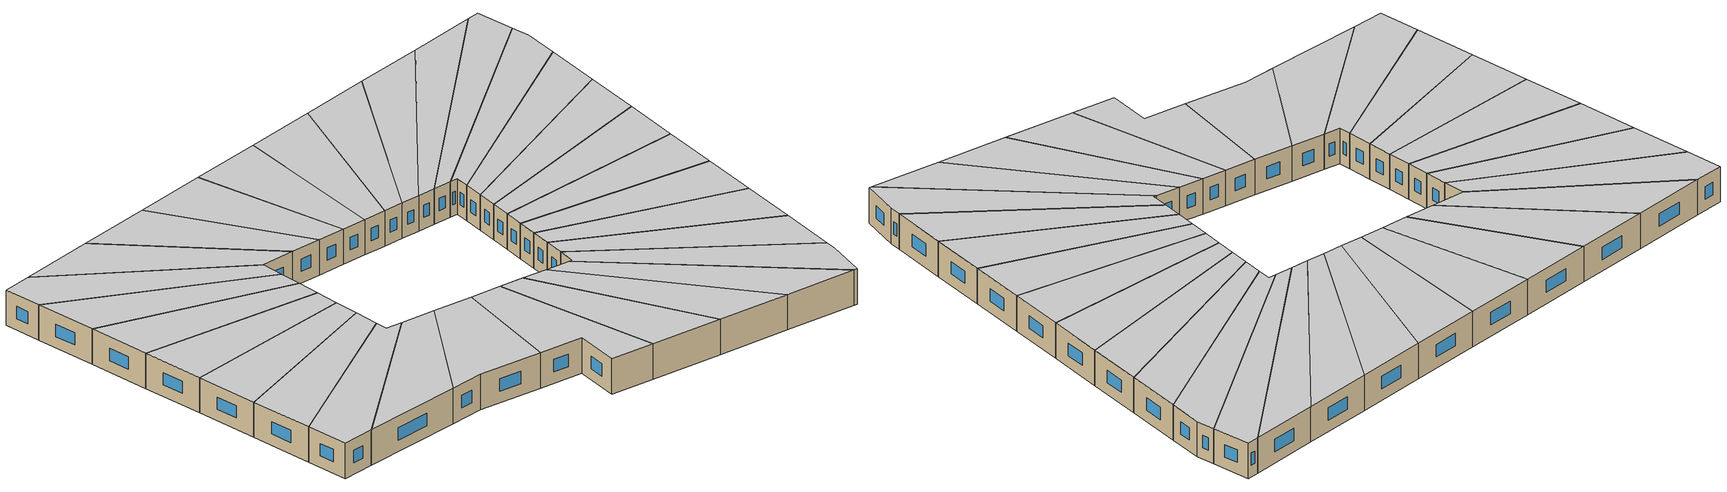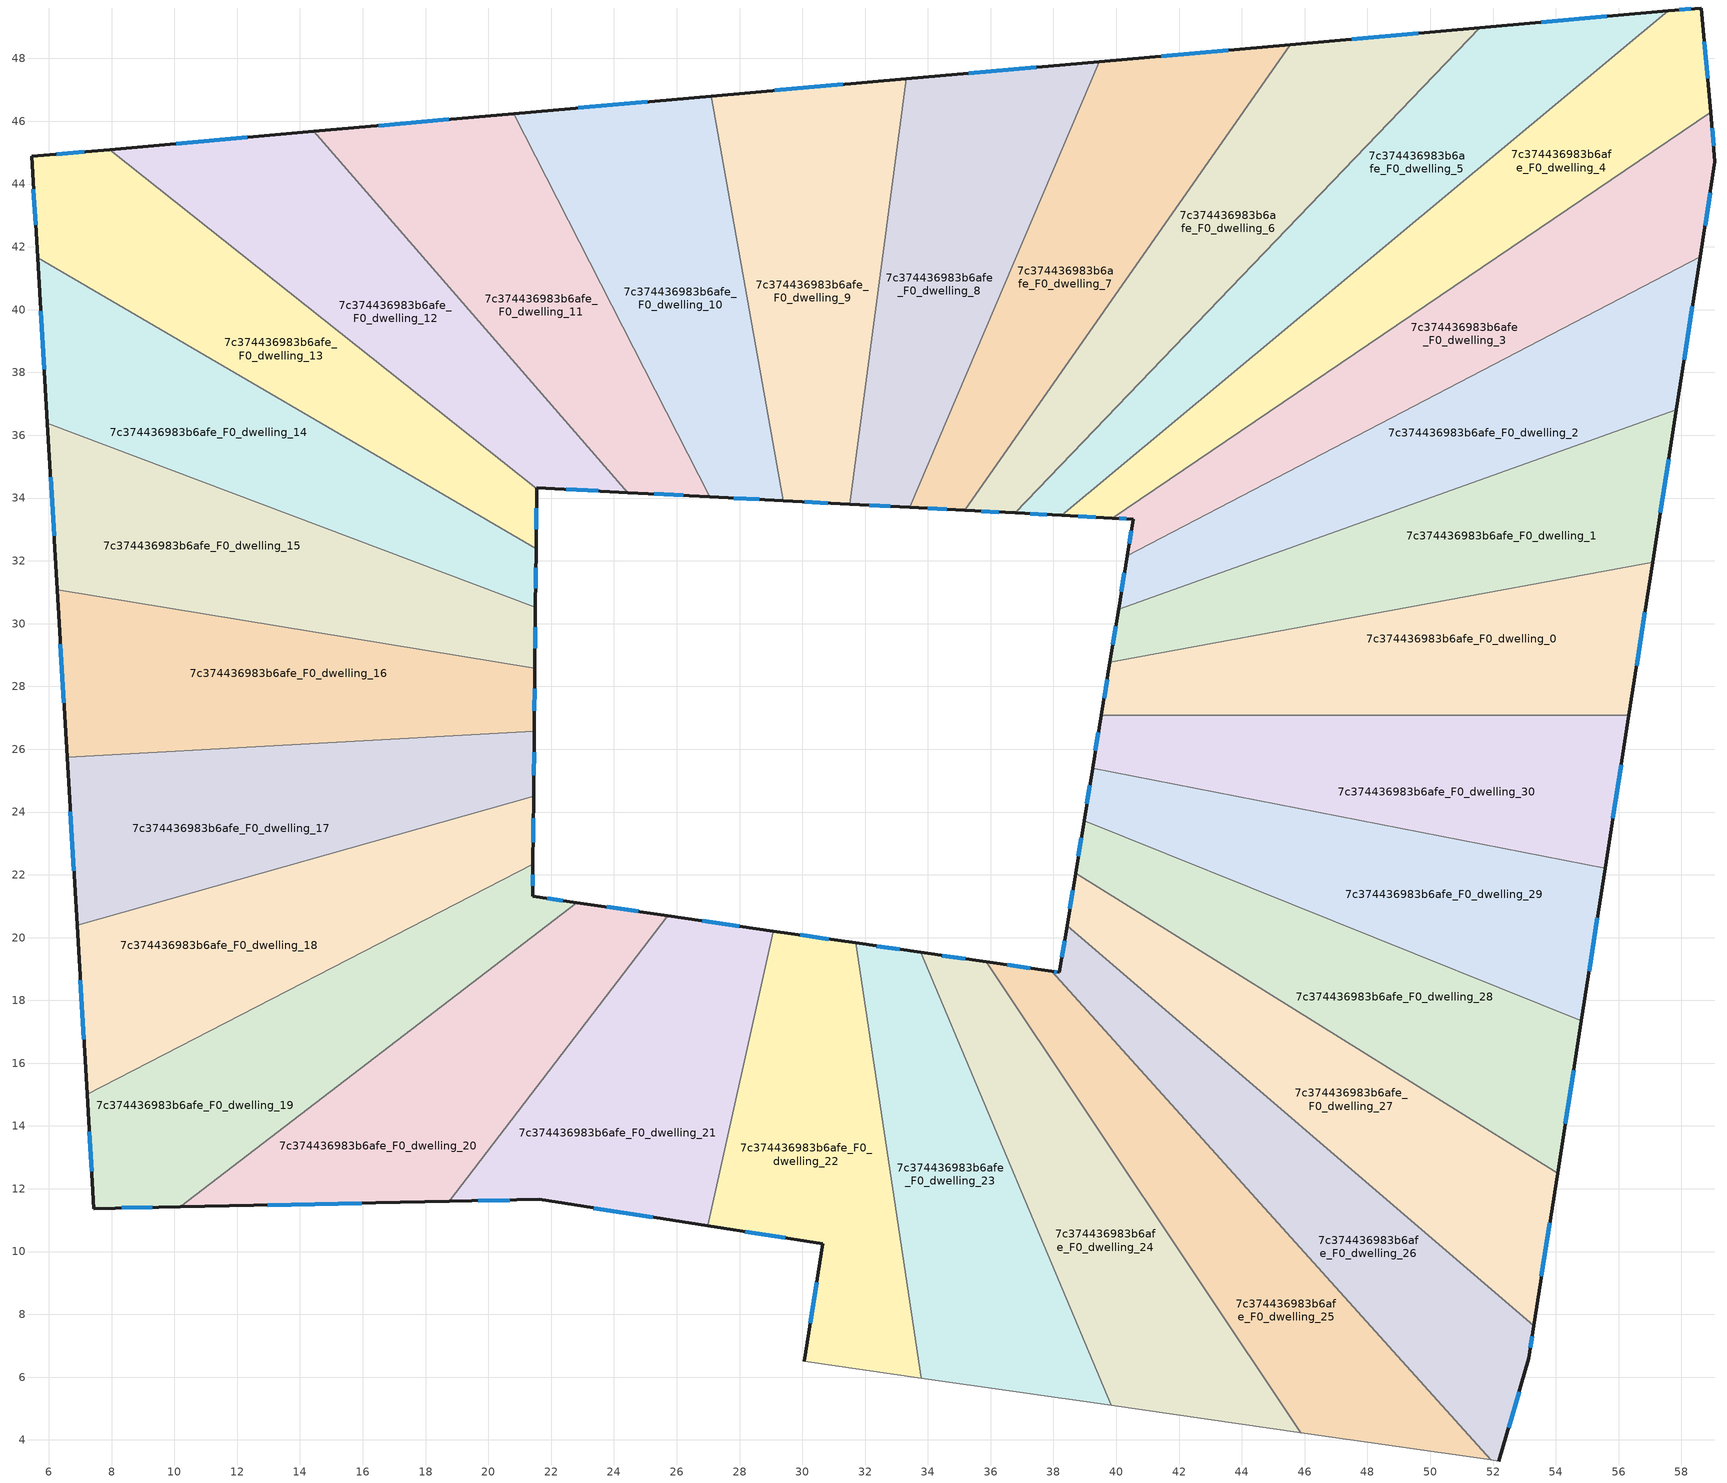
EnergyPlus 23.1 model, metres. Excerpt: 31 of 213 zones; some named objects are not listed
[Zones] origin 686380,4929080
7c374436983b6afe_F0_dwelling_0
 floor ground (EU_floor_Construction): 57.08,31.95 56.32,27.08 39.52,27.08 39.8,28.77 z0
 wall outside (EU_wall_Construction): 39.8,28.77 39.52,27.08 / 56.32,27.08 57.08,31.95 z0:3
 wall to 7c374436983b6afe_F0_dwelling_1 (EU_wall_Construction): 57.08,31.95 39.8,28.77 z0:3
 wall to 7c374436983b6afe_F0_dwelling_30 (EU_wall_Construction): 39.52,27.08 56.32,27.08 z0:3
 window (EU_Window_Construction): 39.71,28.22 39.61,27.63 / 56.57,28.66 56.84,30.37 z0.98:2.02
 ceiling to 7c374436983b6afe_F1_dwelling_0 (EU_floor_Construction): 56.32,27.08 57.08,31.95 39.8,28.77 39.52,27.08 z3
7c374436983b6afe_F0_dwelling_1
 floor ground (EU_floor_Construction): 57.84,36.82 57.08,31.95 39.8,28.77 40.07,30.47 z0
 wall outside (EU_wall_Construction): 40.07,30.47 39.8,28.77 / 57.08,31.95 57.84,36.82 z0:3
 wall to 7c374436983b6afe_F0_dwelling_2 (EU_wall_Construction): 57.84,36.82 40.07,30.47 z0:3
 window (EU_Window_Construction): 39.98,29.91 39.89,29.32 / 57.33,33.53 57.59,35.23 z0.98:2.02
 ceiling to 7c374436983b6afe_F1_dwelling_1 (EU_floor_Construction): 57.08,31.95 57.84,36.82 40.07,30.47 39.8,28.77 z3
7c374436983b6afe_F0_dwelling_10
 floor ground (EU_floor_Construction): 27.1,46.8 29.39,33.92 27.05,34.04 20.81,46.25 z0
 wall outside (EU_wall_Construction): 27.05,34.04 29.39,33.92 / 27.1,46.8 20.81,46.25 z0:3
 wall to 7c374436983b6afe_F0_dwelling_11 (EU_wall_Construction): 20.81,46.25 27.05,34.04 z0:3
 wall to 7c374436983b6afe_F0_dwelling_9 (EU_wall_Construction): 29.39,33.92 27.1,46.8 z0:3
 window (EU_Window_Construction): 27.81,34 28.63,33.96 / 25.06,46.62 22.86,46.43 z0.98:2.02
 ceiling to 7c374436983b6afe_F1_dwelling_10 (EU_floor_Construction): 29.39,33.92 27.1,46.8 20.81,46.25 27.05,34.04 z3
7c374436983b6afe_F0_dwelling_11
 floor ground (EU_floor_Construction): 20.81,46.25 27.05,34.04 24.44,34.18 14.44,45.68 z0
 wall outside (EU_wall_Construction): 24.44,34.18 27.05,34.04 / 20.81,46.25 14.44,45.68 z0:3
 wall to 7c374436983b6afe_F0_dwelling_12 (EU_wall_Construction): 14.44,45.68 24.44,34.18 z0:3
 window (EU_Window_Construction): 25.29,34.13 26.2,34.08 / 18.74,46.06 16.51,45.86 z0.98:2.02
 ceiling to 7c374436983b6afe_F1_dwelling_11 (EU_floor_Construction): 27.05,34.04 20.81,46.25 14.44,45.68 24.44,34.18 z3
7c374436983b6afe_F0_dwelling_12
 floor ground (EU_floor_Construction): 14.44,45.68 24.44,34.18 21.54,34.33 21.54,34.29 7.94,45.1 z0
 wall outside (EU_wall_Construction): 21.54,34.29 21.54,34.33 24.44,34.18 / 14.44,45.68 7.94,45.1 z0:3
 wall to 7c374436983b6afe_F0_dwelling_13 (EU_wall_Construction): 7.94,45.1 21.54,34.29 z0:3
 window (EU_Window_Construction): 22.48,34.28 23.5,34.23 / 12.32,45.49 10.05,45.29 z0.98:2.02
 ceiling to 7c374436983b6afe_F1_dwelling_12 (EU_floor_Construction): 24.44,34.18 14.44,45.68 7.94,45.1 21.54,34.29 21.54,34.33 z3
7c374436983b6afe_F0_dwelling_13
 floor ground (EU_floor_Construction): 21.54,34.29 21.52,32.39 5.64,41.66 5.45,44.88 7.94,45.1 z0
 wall outside (EU_wall_Construction): 21.52,32.39 21.54,34.29 / 7.94,45.1 5.45,44.88 5.64,41.66 z0:3
 wall to 7c374436983b6afe_F0_dwelling_14 (EU_wall_Construction): 5.64,41.66 21.52,32.39 z0:3
 window (EU_Window_Construction): 21.53,33.01 21.53,33.67 / 5.51,43.83 5.58,42.71 / 7.13,45.03 6.26,44.95 z0.98:2.02
 ceiling to 7c374436983b6afe_F1_dwelling_13 (EU_floor_Construction): 21.52,32.39 21.54,34.29 7.94,45.1 5.45,44.88 5.64,41.66 z3
7c374436983b6afe_F0_dwelling_14
 floor ground (EU_floor_Construction): 21.52,32.39 21.5,30.52 5.95,36.38 5.64,41.66 z0
 wall outside (EU_wall_Construction): 21.5,30.52 21.52,32.39 / 5.64,41.66 5.95,36.38 z0:3
 wall to 7c374436983b6afe_F0_dwelling_15 (EU_wall_Construction): 5.95,36.38 21.5,30.52 z0:3
 window (EU_Window_Construction): 21.51,31.13 21.51,31.78 / 5.74,39.94 5.85,38.1 z0.98:2.02
 ceiling to 7c374436983b6afe_F1_dwelling_14 (EU_floor_Construction): 21.5,30.52 21.52,32.39 5.64,41.66 5.95,36.38 z3
7c374436983b6afe_F0_dwelling_15
 floor ground (EU_floor_Construction): 21.5,30.52 21.48,28.58 6.27,31.08 5.95,36.38 z0
 wall outside (EU_wall_Construction): 21.48,28.58 21.5,30.52 / 5.95,36.38 6.27,31.08 z0:3
 wall to 7c374436983b6afe_F0_dwelling_16 (EU_wall_Construction): 6.27,31.08 21.48,28.58 z0:3
 window (EU_Window_Construction): 21.49,29.21 21.49,29.89 / 6.06,34.66 6.17,32.8 z0.98:2.02
 ceiling to 7c374436983b6afe_F1_dwelling_15 (EU_floor_Construction): 21.48,28.58 21.5,30.52 5.95,36.38 6.27,31.08 z3
7c374436983b6afe_F0_dwelling_16
 floor ground (EU_floor_Construction): 21.48,28.58 21.46,26.58 6.58,25.75 6.27,31.08 z0
 wall outside (EU_wall_Construction): 21.46,26.58 21.48,28.58 / 6.27,31.08 6.58,25.75 z0:3
 wall to 7c374436983b6afe_F0_dwelling_17 (EU_wall_Construction): 6.58,25.75 21.46,26.58 z0:3
 window (EU_Window_Construction): 21.47,27.23 21.48,27.93 / 6.37,29.35 6.48,27.48 z0.98:2.02
 ceiling to 7c374436983b6afe_F1_dwelling_16 (EU_floor_Construction): 21.46,26.58 21.48,28.58 6.27,31.08 6.58,25.75 z3
7c374436983b6afe_F0_dwelling_17
 floor ground (EU_floor_Construction): 21.46,26.58 21.44,24.5 6.9,20.39 6.58,25.75 z0
 wall outside (EU_wall_Construction): 21.44,24.5 21.46,26.58 / 6.58,25.75 6.9,20.39 z0:3
 wall to 7c374436983b6afe_F0_dwelling_18 (EU_wall_Construction): 6.9,20.39 21.44,24.5 z0:3
 window (EU_Window_Construction): 21.45,25.17 21.46,25.9 / 6.69,24.01 6.8,22.14 z0.98:2.02
 ceiling to 7c374436983b6afe_F1_dwelling_17 (EU_floor_Construction): 21.44,24.5 21.46,26.58 6.58,25.75 6.9,20.39 z3
7c374436983b6afe_F0_dwelling_18
 floor ground (EU_floor_Construction): 21.44,24.5 21.42,22.34 7.22,15.01 6.9,20.39 z0
 wall outside (EU_wall_Construction): 21.42,22.34 21.44,24.5 / 6.9,20.39 7.22,15.01 z0:3
 wall to 7c374436983b6afe_F0_dwelling_19 (EU_wall_Construction): 7.22,15.01 21.42,22.34 z0:3
 window (EU_Window_Construction): 21.43,23.04 21.43,23.79 / 7.01,18.64 7.12,16.76 z0.98:2.02
 ceiling to 7c374436983b6afe_F1_dwelling_18 (EU_floor_Construction): 21.42,22.34 21.44,24.5 6.9,20.39 7.22,15.01 z3
7c374436983b6afe_F0_dwelling_19
 floor ground (EU_floor_Construction): 22.82,21.12 10.18,11.43 7.44,11.37 7.22,15.01 21.42,22.34 21.41,21.32 z0
 wall outside (EU_wall_Construction): 22.82,21.12 21.41,21.32 21.42,22.34 / 7.22,15.01 7.44,11.37 10.18,11.43 z0:3
 wall to 7c374436983b6afe_F0_dwelling_20 (EU_wall_Construction): 10.18,11.43 22.82,21.12 z0:3
 window (EU_Window_Construction): 21.41,21.65 21.42,22.01 / 22.36,21.18 21.87,21.25 / 8.33,11.39 9.29,11.41 / 7.29,13.82 7.37,12.55 z0.98:2.02
 ceiling to 7c374436983b6afe_F1_dwelling_19 (EU_floor_Construction): 22.82,21.12 21.41,21.32 21.42,22.34 7.22,15.01 7.44,11.37 10.18,11.43 z3
7c374436983b6afe_F0_dwelling_2
 floor ground (EU_floor_Construction): 58.6,41.69 57.84,36.82 40.07,30.47 40.35,32.17 z0
 wall outside (EU_wall_Construction): 40.35,32.17 40.07,30.47 / 57.84,36.82 58.6,41.69 z0:3
 wall to 7c374436983b6afe_F0_dwelling_3 (EU_wall_Construction): 58.6,41.69 40.35,32.17 z0:3
 window (EU_Window_Construction): 40.26,31.61 40.16,31.02 / 58.09,38.4 58.35,40.1 z0.98:2.02
 ceiling to 7c374436983b6afe_F1_dwelling_2 (EU_floor_Construction): 57.84,36.82 58.6,41.69 40.35,32.17 40.07,30.47 z3
7c374436983b6afe_F0_dwelling_20
 floor ground (EU_floor_Construction): 25.72,20.7 18.75,11.6 10.18,11.43 22.82,21.12 z0
 wall outside (EU_wall_Construction): 25.72,20.7 22.82,21.12 / 10.18,11.43 18.75,11.6 z0:3
 wall to 7c374436983b6afe_F0_dwelling_21 (EU_wall_Construction): 18.75,11.6 25.72,20.7 z0:3
 window (EU_Window_Construction): 24.78,20.83 23.76,20.98 / 12.97,11.48 15.97,11.54 z0.98:2.02
 ceiling to 7c374436983b6afe_F1_dwelling_20 (EU_floor_Construction): 18.75,11.6 25.72,20.7 22.82,21.12 10.18,11.43 z3
7c374436983b6afe_F0_dwelling_21
 floor ground (EU_floor_Construction): 29.08,20.21 26.98,10.82 21.62,11.66 18.75,11.6 25.72,20.7 z0
 wall outside (EU_wall_Construction): 29.08,20.21 25.72,20.7 / 18.75,11.6 21.62,11.66 26.98,10.82 z0:3
 wall to 7c374436983b6afe_F0_dwelling_22 (EU_wall_Construction): 26.98,10.82 29.08,20.21 z0:3
 window (EU_Window_Construction): 27.98,20.37 26.81,20.54 / 23.36,11.39 25.24,11.09 / 19.69,11.62 20.69,11.64 z0.98:2.02
 ceiling to 7c374436983b6afe_F1_dwelling_21 (EU_floor_Construction): 26.98,10.82 29.08,20.21 25.72,20.7 18.75,11.6 21.62,11.66 z3
7c374436983b6afe_F0_dwelling_22
 floor ground (EU_floor_Construction): 31.7,19.83 33.79,5.96 30.06,6.5 30.65,10.25 26.98,10.82 29.08,20.21 z0
 wall outside (EU_wall_Construction): 31.7,19.83 29.08,20.21 / 26.98,10.82 30.65,10.25 30.06,6.5 z0:3
 wall to 7c374436983b6afe_F0_dwelling_23 (EU_wall_Construction): 33.79,5.96 31.7,19.83 z0:3
 wall adiabatic (EU_wall_Construction): 30.06,6.5 33.79,5.96 z0:3
 window (EU_Window_Construction): 30.85,19.95 29.93,20.09 / 30.46,9.03 30.25,7.72 / 28.18,10.64 29.46,10.44 z0.98:2.02
 ceiling to 7c374436983b6afe_F1_dwelling_22 (EU_floor_Construction): 33.79,5.96 31.7,19.83 29.08,20.21 26.98,10.82 30.65,10.25 30.06,6.5 z3
7c374436983b6afe_F0_dwelling_23
 floor ground (EU_floor_Construction): 33.78,19.53 39.83,5.1 33.79,5.96 31.7,19.83 z0
 wall outside (EU_wall_Construction): 33.78,19.53 31.7,19.83 z0:3
 wall to 7c374436983b6afe_F0_dwelling_24 (EU_wall_Construction): 39.83,5.1 33.78,19.53 z0:3
 wall adiabatic (EU_wall_Construction): 33.79,5.96 39.83,5.1 z0:3
 window (EU_Window_Construction): 33.1,19.63 32.38,19.73 z0.98:2.02
 ceiling to 7c374436983b6afe_F1_dwelling_23 (EU_floor_Construction): 39.83,5.1 33.78,19.53 31.7,19.83 33.79,5.96 z3
7c374436983b6afe_F0_dwelling_24
 floor ground (EU_floor_Construction): 35.86,19.23 45.88,4.23 39.83,5.1 33.78,19.53 z0
 wall outside (EU_wall_Construction): 35.86,19.23 33.78,19.53 z0:3
 wall to 7c374436983b6afe_F0_dwelling_25 (EU_wall_Construction): 45.88,4.23 35.86,19.23 z0:3
 wall adiabatic (EU_wall_Construction): 39.83,5.1 45.88,4.23 z0:3
 window (EU_Window_Construction): 35.18,19.32 34.46,19.43 z0.98:2.02
 ceiling to 7c374436983b6afe_F1_dwelling_24 (EU_floor_Construction): 45.88,4.23 35.86,19.23 33.78,19.53 39.83,5.1 z3
7c374436983b6afe_F0_dwelling_25
 floor ground (EU_floor_Construction): 37.94,18.92 51.92,3.37 45.88,4.23 35.86,19.23 z0
 wall outside (EU_wall_Construction): 37.94,18.92 35.86,19.23 z0:3
 wall to 7c374436983b6afe_F0_dwelling_26 (EU_wall_Construction): 51.92,3.37 37.94,18.92 z0:3
 wall adiabatic (EU_wall_Construction): 45.88,4.23 51.92,3.37 z0:3
 window (EU_Window_Construction): 37.26,19.02 36.54,19.13 z0.98:2.02
 ceiling to 7c374436983b6afe_F1_dwelling_25 (EU_floor_Construction): 51.92,3.37 37.94,18.92 35.86,19.23 45.88,4.23 z3
7c374436983b6afe_F0_dwelling_26
 floor ground (EU_floor_Construction): 53.3,7.63 53.14,6.61 52.19,3.33 51.92,3.37 37.94,18.92 38.19,18.89 38.43,20.38 z0
 wall outside (EU_wall_Construction): 38.43,20.38 38.19,18.89 37.94,18.92 / 52.19,3.33 53.14,6.61 53.3,7.63 z0:3
 wall adiabatic (EU_wall_Construction): 51.92,3.37 52.19,3.33 z0:3
 wall to 7c374436983b6afe_F0_dwelling_27 (EU_wall_Construction): 53.3,7.63 38.43,20.38 z0:3
 window (EU_Window_Construction): 38.11,18.9 38.02,18.91 / 38.35,19.89 38.27,19.37 / 53.19,6.94 53.25,7.3 / 52.5,4.4 52.83,5.54 z0.98:2.02
 ceiling to 7c374436983b6afe_F1_dwelling_26 (EU_floor_Construction): 52.19,3.33 53.14,6.61 53.3,7.63 38.43,20.38 38.19,18.89 37.94,18.92 51.92,3.37 z3
7c374436983b6afe_F0_dwelling_27
 floor ground (EU_floor_Construction): 54.05,12.49 53.3,7.63 38.43,20.38 38.7,22.04 z0
 wall outside (EU_wall_Construction): 38.7,22.04 38.43,20.38 / 53.3,7.63 54.05,12.49 z0:3
 wall to 7c374436983b6afe_F0_dwelling_28 (EU_wall_Construction): 54.05,12.49 38.7,22.04 z0:3
 window (EU_Window_Construction): 38.61,21.5 38.52,20.92 / 53.54,9.21 53.81,10.91 z0.98:2.02
 ceiling to 7c374436983b6afe_F1_dwelling_27 (EU_floor_Construction): 53.3,7.63 54.05,12.49 38.7,22.04 38.43,20.38 z3
7c374436983b6afe_F0_dwelling_28
 floor ground (EU_floor_Construction): 54.81,17.35 54.05,12.49 38.7,22.04 38.97,23.72 z0
 wall outside (EU_wall_Construction): 38.97,23.72 38.7,22.04 / 54.05,12.49 54.81,17.35 z0:3
 wall to 7c374436983b6afe_F0_dwelling_29 (EU_wall_Construction): 54.81,17.35 38.97,23.72 z0:3
 window (EU_Window_Construction): 38.89,23.17 38.79,22.59 / 54.3,14.07 54.56,15.77 z0.98:2.02
 ceiling to 7c374436983b6afe_F1_dwelling_28 (EU_floor_Construction): 54.05,12.49 54.81,17.35 38.97,23.72 38.7,22.04 z3
7c374436983b6afe_F0_dwelling_29
 floor ground (EU_floor_Construction): 55.57,22.22 54.81,17.35 38.97,23.72 39.25,25.4 z0
 wall outside (EU_wall_Construction): 39.25,25.4 38.97,23.72 / 54.81,17.35 55.57,22.22 z0:3
 wall to 7c374436983b6afe_F0_dwelling_30 (EU_wall_Construction): 55.57,22.22 39.25,25.4 z0:3
 window (EU_Window_Construction): 39.16,24.85 39.06,24.27 / 55.06,18.94 55.32,20.64 z0.98:2.02
 ceiling to 7c374436983b6afe_F1_dwelling_29 (EU_floor_Construction): 54.81,17.35 55.57,22.22 39.25,25.4 38.97,23.72 z3
7c374436983b6afe_F0_dwelling_3
 floor ground (EU_floor_Construction): 58.93,46.28 59.07,44.71 58.6,41.69 40.35,32.17 40.54,33.33 39.87,33.36 z0
 wall outside (EU_wall_Construction): 39.87,33.36 40.54,33.33 40.35,32.17 / 58.6,41.69 59.07,44.71 58.93,46.28 z0:3
 wall to 7c374436983b6afe_F0_dwelling_4 (EU_wall_Construction): 58.93,46.28 39.87,33.36 z0:3
 window (EU_Window_Construction): 40.48,32.95 40.41,32.54 / 40.09,33.35 40.32,33.34 / 59.02,45.22 58.98,45.77 / 58.75,42.67 58.92,43.73 z0.98:2.02
 ceiling to 7c374436983b6afe_F1_dwelling_3 (EU_floor_Construction): 58.6,41.69 59.07,44.71 58.93,46.28 39.87,33.36 40.54,33.33 40.35,32.17 z3
7c374436983b6afe_F0_dwelling_30
 floor ground (EU_floor_Construction): 56.32,27.08 55.57,22.22 39.25,25.4 39.52,27.08 z0
 wall outside (EU_wall_Construction): 39.52,27.08 39.25,25.4 / 55.57,22.22 56.32,27.08 z0:3
 window (EU_Window_Construction): 39.43,26.53 39.34,25.95 / 55.81,23.8 56.08,25.5 z0.98:2.02
 ceiling to 7c374436983b6afe_F1_dwelling_30 (EU_floor_Construction): 55.57,22.22 56.32,27.08 39.52,27.08 39.25,25.4 z3
7c374436983b6afe_F0_dwelling_4
 floor ground (EU_floor_Construction): 58.64,49.61 58.93,46.28 39.87,33.36 38.26,33.45 57.58,49.51 z0
 wall outside (EU_wall_Construction): 38.26,33.45 39.87,33.36 / 58.93,46.28 58.64,49.61 57.58,49.51 z0:3
 wall to 7c374436983b6afe_F0_dwelling_5 (EU_wall_Construction): 57.58,49.51 38.26,33.45 z0:3
 window (EU_Window_Construction): 38.79,33.42 39.35,33.39 / 58.29,49.58 57.92,49.54 / 58.84,47.36 58.73,48.53 z0.98:2.02
 ceiling to 7c374436983b6afe_F1_dwelling_4 (EU_floor_Construction): 58.93,46.28 58.64,49.61 57.58,49.51 38.26,33.45 39.87,33.36 z3
7c374436983b6afe_F0_dwelling_5
 floor ground (EU_floor_Construction): 57.58,49.51 38.26,33.45 36.78,33.53 51.58,48.98 z0
 wall outside (EU_wall_Construction): 36.78,33.53 38.26,33.45 / 57.58,49.51 51.58,48.98 z0:3
 wall to 7c374436983b6afe_F0_dwelling_6 (EU_wall_Construction): 51.58,48.98 36.78,33.53 z0:3
 window (EU_Window_Construction): 37.26,33.5 37.78,33.47 / 55.63,49.34 53.53,49.15 z0.98:2.02
 ceiling to 7c374436983b6afe_F1_dwelling_5 (EU_floor_Construction): 57.58,49.51 51.58,48.98 36.78,33.53 38.26,33.45 z3
7c374436983b6afe_F0_dwelling_6
 floor ground (EU_floor_Construction): 51.58,48.98 36.78,33.53 35.17,33.61 45.54,48.44 z0
 wall outside (EU_wall_Construction): 35.17,33.61 36.78,33.53 / 51.58,48.98 45.54,48.44 z0:3
 wall to 7c374436983b6afe_F0_dwelling_7 (EU_wall_Construction): 45.54,48.44 35.17,33.61 z0:3
 window (EU_Window_Construction): 35.69,33.58 36.26,33.55 / 49.62,48.81 47.51,48.62 z0.98:2.02
 ceiling to 7c374436983b6afe_F1_dwelling_6 (EU_floor_Construction): 36.78,33.53 51.58,48.98 45.54,48.44 35.17,33.61 z3
7c374436983b6afe_F0_dwelling_7
 floor ground (EU_floor_Construction): 45.54,48.44 35.17,33.61 33.42,33.7 39.45,47.9 z0
 wall outside (EU_wall_Construction): 33.42,33.7 35.17,33.61 / 45.54,48.44 39.45,47.9 z0:3
 wall to 7c374436983b6afe_F0_dwelling_8 (EU_wall_Construction): 39.45,47.9 33.42,33.7 z0:3
 window (EU_Window_Construction): 33.99,33.67 34.6,33.64 / 43.56,48.27 41.43,48.08 z0.98:2.02
 ceiling to 7c374436983b6afe_F1_dwelling_7 (EU_floor_Construction): 35.17,33.61 45.54,48.44 39.45,47.9 33.42,33.7 z3
7c374436983b6afe_F0_dwelling_8
 floor ground (EU_floor_Construction): 39.45,47.9 33.42,33.7 31.5,33.8 33.31,47.36 z0
 wall outside (EU_wall_Construction): 31.5,33.8 33.42,33.7 / 39.45,47.9 33.31,47.36 z0:3
 wall to 7c374436983b6afe_F0_dwelling_9 (EU_wall_Construction): 33.31,47.36 31.5,33.8 z0:3
 window (EU_Window_Construction): 32.13,33.77 32.8,33.74 / 37.46,47.72 35.31,47.53 z0.98:2.02
 ceiling to 7c374436983b6afe_F1_dwelling_8 (EU_floor_Construction): 33.42,33.7 39.45,47.9 33.31,47.36 31.5,33.8 z3
7c374436983b6afe_F0_dwelling_9
 floor ground (EU_floor_Construction): 33.31,47.36 31.5,33.8 29.39,33.92 27.1,46.8 z0
 wall outside (EU_wall_Construction): 29.39,33.92 31.5,33.8 / 33.31,47.36 27.1,46.8 z0:3
 window (EU_Window_Construction): 30.08,33.88 30.82,33.84 / 31.29,47.18 29.12,46.98 z0.98:2.02
 ceiling to 7c374436983b6afe_F1_dwelling_9 (EU_floor_Construction): 31.5,33.8 33.31,47.36 27.1,46.8 29.39,33.92 z3
[Building]
EU S2 Campaign: North Axis=0; Terrain=City; Solar Distribution=FullExterior
[Site:Location]
Bologna: Latitude=44.5; Longitude=11.25; Time Zone=1; Elevation=37
[SizingPeriod:WeatherFileDays]
AnnualSizingPeriod: Begin Month=1; Begin Day of Month=1; End Month=12; End Day of Month=31; Day of Week for Start Day=Monday; Use Weather File Daylight Saving Period=No; Use Weather File Rain and Snow Indicators=No
[MATERIAL]
EU_InternalMass_Material: Roughness=MediumRough; Thickness=0.1; Conductivity=1; Density=1800; Specific Heat=900; Thermal Absorptance=0.9; Solar Absorptance=0.7; Visible Absorptance=0.7
[MATERIAL:NOMASS] Roughness=MediumRough; Thermal Absorptance=0.9; Solar Absorptance=0.7; Visible Absorptance=0.7
Name | Thermal Resistance
EU_wall_NoMass | 0.905828
EU_floor_NoMass | 0.67114
[WINDOWMATERIAL:SIMPLEGLAZINGSYSTEM]
EU_Window_SimpleGlazing: UFactor=4.52486; Solar Heat Gain Coefficient=0.85; Visible Transmittance=0.85
[CONSTRUCTION]
EU_wall_Construction: EU_wall_NoMass
EU_floor_Construction: EU_floor_NoMass
EU_Window_Construction: EU_Window_SimpleGlazing
EU_InternalMass_Construction: EU_InternalMass_Material
[ZONE] Type=1; Multiplier=1; Ceiling Height=autocalculate; Floor Area=autocalculate; Part of Total Floor Area=Yes
Name | Volume
7c374436983b6afe_F0_dwelling_0; 7c374436983b6afe_F0_dwelling_23; 7c374436983b6afe_F0_dwelling_30 | 165.152
7c374436983b6afe_F0_dwelling_1 | 165.132
7c374436983b6afe_F0_dwelling_10; 7c374436983b6afe_F0_dwelling_18 | 165.154
7c374436983b6afe_F0_dwelling_11 | 165.123
7c374436983b6afe_F0_dwelling_12; 7c374436983b6afe_F0_dwelling_19 | 165.157
7c374436983b6afe_F0_dwelling_13 | 165.191
7c374436983b6afe_F0_dwelling_14 | 165.161
7c374436983b6afe_F0_dwelling_15 | 165.171
7c374436983b6afe_F0_dwelling_16 | 165.139
7c374436983b6afe_F0_dwelling_17; 7c374436983b6afe_F0_dwelling_26 | 165.167
7c374436983b6afe_F0_dwelling_2 | 165.19
7c374436983b6afe_F0_dwelling_20; 7c374436983b6afe_F0_dwelling_27; 7c374436983b6afe_F0_dwelling_4 | 165.149
7c374436983b6afe_F0_dwelling_21; 7c374436983b6afe_F0_dwelling_28 | 165.164
7c374436983b6afe_F0_dwelling_22 | 165.15
7c374436983b6afe_F0_dwelling_24 | 165.169
7c374436983b6afe_F0_dwelling_25 | 165.138
7c374436983b6afe_F0_dwelling_29 | 165.148
7c374436983b6afe_F0_dwelling_3 | 165.121
7c374436983b6afe_F0_dwelling_5 | 165.155
7c374436983b6afe_F0_dwelling_6 | 165.172
7c374436983b6afe_F0_dwelling_7 | 165.141
7c374436983b6afe_F0_dwelling_8 | 165.147
7c374436983b6afe_F0_dwelling_9 | 165.16
[INTERNALMASS] Construction=EU_InternalMass_Construction
Name | Zone or ZoneList | Surface Area
7c374436983b6afe_F0_dwelling_0_EU_InternalMass | 7c374436983b6afe_F0_dwelling_0 | 55.0512
7c374436983b6afe_F0_dwelling_1_EU_InternalMass | 7c374436983b6afe_F0_dwelling_1 | 55.0438
7c374436983b6afe_F0_dwelling_2_EU_InternalMass | 7c374436983b6afe_F0_dwelling_2 | 55.0634
7c374436983b6afe_F0_dwelling_3_EU_InternalMass | 7c374436983b6afe_F0_dwelling_3 | 55.0409
7c374436983b6afe_F0_dwelling_4_EU_InternalMass | 7c374436983b6afe_F0_dwelling_4 | 55.0494
7c374436983b6afe_F0_dwelling_5_EU_InternalMass | 7c374436983b6afe_F0_dwelling_5 | 55.0518
7c374436983b6afe_F0_dwelling_6_EU_InternalMass | 7c374436983b6afe_F0_dwelling_6 | 55.0575
7c374436983b6afe_F0_dwelling_7_EU_InternalMass | 7c374436983b6afe_F0_dwelling_7 | 55.0473
7c374436983b6afe_F0_dwelling_8_EU_InternalMass | 7c374436983b6afe_F0_dwelling_8 | 55.0491
7c374436983b6afe_F0_dwelling_9_EU_InternalMass | 7c374436983b6afe_F0_dwelling_9 | 55.0534
7c374436983b6afe_F0_dwelling_10_EU_InternalMass | 7c374436983b6afe_F0_dwelling_10 | 55.0514
7c374436983b6afe_F0_dwelling_11_EU_InternalMass | 7c374436983b6afe_F0_dwelling_11 | 55.0414
7c374436983b6afe_F0_dwelling_12_EU_InternalMass | 7c374436983b6afe_F0_dwelling_12 | 55.0523
7c374436983b6afe_F0_dwelling_13_EU_InternalMass | 7c374436983b6afe_F0_dwelling_13 | 55.0637
7c374436983b6afe_F0_dwelling_14_EU_InternalMass | 7c374436983b6afe_F0_dwelling_14 | 55.0537
7c374436983b6afe_F0_dwelling_15_EU_InternalMass | 7c374436983b6afe_F0_dwelling_15 | 55.0568
7c374436983b6afe_F0_dwelling_16_EU_InternalMass | 7c374436983b6afe_F0_dwelling_16 | 55.0461
7c374436983b6afe_F0_dwelling_17_EU_InternalMass | 7c374436983b6afe_F0_dwelling_17 | 55.0557
7c374436983b6afe_F0_dwelling_18_EU_InternalMass | 7c374436983b6afe_F0_dwelling_18 | 55.0513
7c374436983b6afe_F0_dwelling_19_EU_InternalMass | 7c374436983b6afe_F0_dwelling_19 | 55.0523
7c374436983b6afe_F0_dwelling_20_EU_InternalMass | 7c374436983b6afe_F0_dwelling_20 | 55.0497
7c374436983b6afe_F0_dwelling_21_EU_InternalMass | 7c374436983b6afe_F0_dwelling_21 | 55.0544
7c374436983b6afe_F0_dwelling_22_EU_InternalMass | 7c374436983b6afe_F0_dwelling_22 | 55.0506
7c374436983b6afe_F0_dwelling_23_EU_InternalMass | 7c374436983b6afe_F0_dwelling_23 | 55.0508
7c374436983b6afe_F0_dwelling_24_EU_InternalMass | 7c374436983b6afe_F0_dwelling_24 | 55.0562
7c374436983b6afe_F0_dwelling_25_EU_InternalMass | 7c374436983b6afe_F0_dwelling_25 | 55.0458
7c374436983b6afe_F0_dwelling_26_EU_InternalMass | 7c374436983b6afe_F0_dwelling_26 | 55.0553
7c374436983b6afe_F0_dwelling_27_EU_InternalMass | 7c374436983b6afe_F0_dwelling_27 | 55.0498
7c374436983b6afe_F0_dwelling_28_EU_InternalMass | 7c374436983b6afe_F0_dwelling_28 | 55.0545
7c374436983b6afe_F0_dwelling_29_EU_InternalMass | 7c374436983b6afe_F0_dwelling_29 | 55.0492
7c374436983b6afe_F0_dwelling_30_EU_InternalMass | 7c374436983b6afe_F0_dwelling_30 | 55.0505
[OTHEREQUIPMENT] Fuel Type=Electricity; Design Level Calculation Method=Watts/Area; Power per Zone Floor Area=1; Fraction Latent=0; Fraction Radiant=0; Fraction Lost=0; Carbon Dioxide Generation Rate=0; EndUse Subcategory=EU_Step8_InternalGains
Name | Zone or ZoneList or Space or SpaceList | Schedule
EU_Step8_InternalGain_7c374436983b6afe_F0_dwelling_0_f000 | 7c374436983b6afe_F0_dwelling_0 | EU_Step8_GainSchedule_7c374436983b6afe_F0_dwelling_0_f000
EU_Step8_InternalGain_7c374436983b6afe_F0_dwelling_1_f000 | 7c374436983b6afe_F0_dwelling_1 | EU_Step8_GainSchedule_7c374436983b6afe_F0_dwelling_1_f000
EU_Step8_InternalGain_7c374436983b6afe_F0_dwelling_2_f000 | 7c374436983b6afe_F0_dwelling_2 | EU_Step8_GainSchedule_7c374436983b6afe_F0_dwelling_2_f000
EU_Step8_InternalGain_7c374436983b6afe_F0_dwelling_3_f000 | 7c374436983b6afe_F0_dwelling_3 | EU_Step8_GainSchedule_7c374436983b6afe_F0_dwelling_3_f000
EU_Step8_InternalGain_7c374436983b6afe_F0_dwelling_4_f000 | 7c374436983b6afe_F0_dwelling_4 | EU_Step8_GainSchedule_7c374436983b6afe_F0_dwelling_4_f000
EU_Step8_InternalGain_7c374436983b6afe_F0_dwelling_5_f000 | 7c374436983b6afe_F0_dwelling_5 | EU_Step8_GainSchedule_7c374436983b6afe_F0_dwelling_5_f000
EU_Step8_InternalGain_7c374436983b6afe_F0_dwelling_6_f000 | 7c374436983b6afe_F0_dwelling_6 | EU_Step8_GainSchedule_7c374436983b6afe_F0_dwelling_6_f000
EU_Step8_InternalGain_7c374436983b6afe_F0_dwelling_7_f000 | 7c374436983b6afe_F0_dwelling_7 | EU_Step8_GainSchedule_7c374436983b6afe_F0_dwelling_7_f000
EU_Step8_InternalGain_7c374436983b6afe_F0_dwelling_8_f000 | 7c374436983b6afe_F0_dwelling_8 | EU_Step8_GainSchedule_7c374436983b6afe_F0_dwelling_8_f000
EU_Step8_InternalGain_7c374436983b6afe_F0_dwelling_9_f000 | 7c374436983b6afe_F0_dwelling_9 | EU_Step8_GainSchedule_7c374436983b6afe_F0_dwelling_9_f000
EU_Step8_InternalGain_7c374436983b6afe_F0_dwelling_10_f000 | 7c374436983b6afe_F0_dwelling_10 | EU_Step8_GainSchedule_7c374436983b6afe_F0_dwelling_10_f000
EU_Step8_InternalGain_7c374436983b6afe_F0_dwelling_11_f000 | 7c374436983b6afe_F0_dwelling_11 | EU_Step8_GainSchedule_7c374436983b6afe_F0_dwelling_11_f000
EU_Step8_InternalGain_7c374436983b6afe_F0_dwelling_12_f000 | 7c374436983b6afe_F0_dwelling_12 | EU_Step8_GainSchedule_7c374436983b6afe_F0_dwelling_12_f000
EU_Step8_InternalGain_7c374436983b6afe_F0_dwelling_13_f000 | 7c374436983b6afe_F0_dwelling_13 | EU_Step8_GainSchedule_7c374436983b6afe_F0_dwelling_13_f000
EU_Step8_InternalGain_7c374436983b6afe_F0_dwelling_14_f000 | 7c374436983b6afe_F0_dwelling_14 | EU_Step8_GainSchedule_7c374436983b6afe_F0_dwelling_14_f000
EU_Step8_InternalGain_7c374436983b6afe_F0_dwelling_15_f000 | 7c374436983b6afe_F0_dwelling_15 | EU_Step8_GainSchedule_7c374436983b6afe_F0_dwelling_15_f000
EU_Step8_InternalGain_7c374436983b6afe_F0_dwelling_16_f000 | 7c374436983b6afe_F0_dwelling_16 | EU_Step8_GainSchedule_7c374436983b6afe_F0_dwelling_16_f000
EU_Step8_InternalGain_7c374436983b6afe_F0_dwelling_17_f000 | 7c374436983b6afe_F0_dwelling_17 | EU_Step8_GainSchedule_7c374436983b6afe_F0_dwelling_17_f000
EU_Step8_InternalGain_7c374436983b6afe_F0_dwelling_18_f000 | 7c374436983b6afe_F0_dwelling_18 | EU_Step8_GainSchedule_7c374436983b6afe_F0_dwelling_18_f000
EU_Step8_InternalGain_7c374436983b6afe_F0_dwelling_19_f000 | 7c374436983b6afe_F0_dwelling_19 | EU_Step8_GainSchedule_7c374436983b6afe_F0_dwelling_19_f000
EU_Step8_InternalGain_7c374436983b6afe_F0_dwelling_20_f000 | 7c374436983b6afe_F0_dwelling_20 | EU_Step8_GainSchedule_7c374436983b6afe_F0_dwelling_20_f000
EU_Step8_InternalGain_7c374436983b6afe_F0_dwelling_21_f000 | 7c374436983b6afe_F0_dwelling_21 | EU_Step8_GainSchedule_7c374436983b6afe_F0_dwelling_21_f000
EU_Step8_InternalGain_7c374436983b6afe_F0_dwelling_22_f000 | 7c374436983b6afe_F0_dwelling_22 | EU_Step8_GainSchedule_7c374436983b6afe_F0_dwelling_22_f000
EU_Step8_InternalGain_7c374436983b6afe_F0_dwelling_23_f000 | 7c374436983b6afe_F0_dwelling_23 | EU_Step8_GainSchedule_7c374436983b6afe_F0_dwelling_23_f000
EU_Step8_InternalGain_7c374436983b6afe_F0_dwelling_24_f000 | 7c374436983b6afe_F0_dwelling_24 | EU_Step8_GainSchedule_7c374436983b6afe_F0_dwelling_24_f000
EU_Step8_InternalGain_7c374436983b6afe_F0_dwelling_25_f000 | 7c374436983b6afe_F0_dwelling_25 | EU_Step8_GainSchedule_7c374436983b6afe_F0_dwelling_25_f000
EU_Step8_InternalGain_7c374436983b6afe_F0_dwelling_26_f000 | 7c374436983b6afe_F0_dwelling_26 | EU_Step8_GainSchedule_7c374436983b6afe_F0_dwelling_26_f000
EU_Step8_InternalGain_7c374436983b6afe_F0_dwelling_27_f000 | 7c374436983b6afe_F0_dwelling_27 | EU_Step8_GainSchedule_7c374436983b6afe_F0_dwelling_27_f000
EU_Step8_InternalGain_7c374436983b6afe_F0_dwelling_28_f000 | 7c374436983b6afe_F0_dwelling_28 | EU_Step8_GainSchedule_7c374436983b6afe_F0_dwelling_28_f000
EU_Step8_InternalGain_7c374436983b6afe_F0_dwelling_29_f000 | 7c374436983b6afe_F0_dwelling_29 | EU_Step8_GainSchedule_7c374436983b6afe_F0_dwelling_29_f000
EU_Step8_InternalGain_7c374436983b6afe_F0_dwelling_30_f000 | 7c374436983b6afe_F0_dwelling_30 | EU_Step8_GainSchedule_7c374436983b6afe_F0_dwelling_30_f000
[ZONEVENTILATION:DESIGNFLOWRATE] Schedule=EU_AlwaysOn; Design Flow Rate Calculation Method=AirChanges/Hour; Air Changes per Hour=0.73129; Ventilation Type=Natural; Fan Pressure Rise=0; Fan Total Efficiency=1; Constant Term Coefficient=1; Temperature Term Coefficient=0; Velocity Term Coefficient=0; Velocity Squared Term Coefficient=0; Minimum Indoor Temperature=-100; Maximum Indoor Temperature=100; Delta Temperature=-100; Minimum Outdoor Temperature=-100; Maximum Outdoor Temperature=100; Maximum Wind Speed=40
Name | Zone or ZoneList or Space or SpaceList
EU_ConstantAir_7c374436983b6afe_F0_dwelling_0 | 7c374436983b6afe_F0_dwelling_0
EU_ConstantAir_7c374436983b6afe_F0_dwelling_1 | 7c374436983b6afe_F0_dwelling_1
EU_ConstantAir_7c374436983b6afe_F0_dwelling_2 | 7c374436983b6afe_F0_dwelling_2
EU_ConstantAir_7c374436983b6afe_F0_dwelling_3 | 7c374436983b6afe_F0_dwelling_3
EU_ConstantAir_7c374436983b6afe_F0_dwelling_4 | 7c374436983b6afe_F0_dwelling_4
EU_ConstantAir_7c374436983b6afe_F0_dwelling_5 | 7c374436983b6afe_F0_dwelling_5
EU_ConstantAir_7c374436983b6afe_F0_dwelling_6 | 7c374436983b6afe_F0_dwelling_6
EU_ConstantAir_7c374436983b6afe_F0_dwelling_7 | 7c374436983b6afe_F0_dwelling_7
EU_ConstantAir_7c374436983b6afe_F0_dwelling_8 | 7c374436983b6afe_F0_dwelling_8
EU_ConstantAir_7c374436983b6afe_F0_dwelling_9 | 7c374436983b6afe_F0_dwelling_9
EU_ConstantAir_7c374436983b6afe_F0_dwelling_10 | 7c374436983b6afe_F0_dwelling_10
EU_ConstantAir_7c374436983b6afe_F0_dwelling_11 | 7c374436983b6afe_F0_dwelling_11
EU_ConstantAir_7c374436983b6afe_F0_dwelling_12 | 7c374436983b6afe_F0_dwelling_12
EU_ConstantAir_7c374436983b6afe_F0_dwelling_13 | 7c374436983b6afe_F0_dwelling_13
EU_ConstantAir_7c374436983b6afe_F0_dwelling_14 | 7c374436983b6afe_F0_dwelling_14
EU_ConstantAir_7c374436983b6afe_F0_dwelling_15 | 7c374436983b6afe_F0_dwelling_15
EU_ConstantAir_7c374436983b6afe_F0_dwelling_16 | 7c374436983b6afe_F0_dwelling_16
EU_ConstantAir_7c374436983b6afe_F0_dwelling_17 | 7c374436983b6afe_F0_dwelling_17
EU_ConstantAir_7c374436983b6afe_F0_dwelling_18 | 7c374436983b6afe_F0_dwelling_18
EU_ConstantAir_7c374436983b6afe_F0_dwelling_19 | 7c374436983b6afe_F0_dwelling_19
EU_ConstantAir_7c374436983b6afe_F0_dwelling_20 | 7c374436983b6afe_F0_dwelling_20
EU_ConstantAir_7c374436983b6afe_F0_dwelling_21 | 7c374436983b6afe_F0_dwelling_21
EU_ConstantAir_7c374436983b6afe_F0_dwelling_22 | 7c374436983b6afe_F0_dwelling_22
EU_ConstantAir_7c374436983b6afe_F0_dwelling_23 | 7c374436983b6afe_F0_dwelling_23
EU_ConstantAir_7c374436983b6afe_F0_dwelling_24 | 7c374436983b6afe_F0_dwelling_24
EU_ConstantAir_7c374436983b6afe_F0_dwelling_25 | 7c374436983b6afe_F0_dwelling_25
EU_ConstantAir_7c374436983b6afe_F0_dwelling_26 | 7c374436983b6afe_F0_dwelling_26
EU_ConstantAir_7c374436983b6afe_F0_dwelling_27 | 7c374436983b6afe_F0_dwelling_27
EU_ConstantAir_7c374436983b6afe_F0_dwelling_28 | 7c374436983b6afe_F0_dwelling_28
EU_ConstantAir_7c374436983b6afe_F0_dwelling_29 | 7c374436983b6afe_F0_dwelling_29
EU_ConstantAir_7c374436983b6afe_F0_dwelling_30 | 7c374436983b6afe_F0_dwelling_30
[HVACTEMPLATE:THERMOSTAT] Constant Heating Setpoint=20; Constant Cooling Setpoint=50
EU_HeatOnly_7c374436983b6afe_F0_dwelling_0; EU_HeatOnly_7c374436983b6afe_F0_dwelling_1; EU_HeatOnly_7c374436983b6afe_F0_dwelling_2; EU_HeatOnly_7c374436983b6afe_F0_dwelling_3; EU_HeatOnly_7c374436983b6afe_F0_dwelling_4; EU_HeatOnly_7c374436983b6afe_F0_dwelling_5; EU_HeatOnly_7c374436983b6afe_F0_dwelling_6; EU_HeatOnly_7c374436983b6afe_F0_dwelling_7; EU_HeatOnly_7c374436983b6afe_F0_dwelling_8; EU_HeatOnly_7c374436983b6afe_F0_dwelling_9; EU_HeatOnly_7c374436983b6afe_F0_dwelling_10; EU_HeatOnly_7c374436983b6afe_F0_dwelling_11; EU_HeatOnly_7c374436983b6afe_F0_dwelling_12; EU_HeatOnly_7c374436983b6afe_F0_dwelling_13; EU_HeatOnly_7c374436983b6afe_F0_dwelling_14; EU_HeatOnly_7c374436983b6afe_F0_dwelling_15; EU_HeatOnly_7c374436983b6afe_F0_dwelling_16; EU_HeatOnly_7c374436983b6afe_F0_dwelling_17; EU_HeatOnly_7c374436983b6afe_F0_dwelling_18; EU_HeatOnly_7c374436983b6afe_F0_dwelling_19; EU_HeatOnly_7c374436983b6afe_F0_dwelling_20; EU_HeatOnly_7c374436983b6afe_F0_dwelling_21; EU_HeatOnly_7c374436983b6afe_F0_dwelling_22; EU_HeatOnly_7c374436983b6afe_F0_dwelling_23; EU_HeatOnly_7c374436983b6afe_F0_dwelling_24; EU_HeatOnly_7c374436983b6afe_F0_dwelling_25; EU_HeatOnly_7c374436983b6afe_F0_dwelling_26; EU_HeatOnly_7c374436983b6afe_F0_dwelling_27; EU_HeatOnly_7c374436983b6afe_F0_dwelling_28; EU_HeatOnly_7c374436983b6afe_F0_dwelling_29
[HVACTEMPLATE:ZONE:IDEALLOADSAIRSYSTEM] System Availability Schedule=EU_AlwaysOn; Maximum Heating Supply Air Temperature=50; Minimum Cooling Supply Air Temperature=13; Maximum Heating Supply Air Humidity Ratio=0.0156; Minimum Cooling Supply Air Humidity Ratio=0.0077; Heating Limit=NoLimit; Cooling Limit=NoLimit; Heating Availability Schedule=EU_AlwaysOn; Cooling Availability Schedule=EU_CoolingOff; Dehumidification Control Type=ConstantSensibleHeatRatio; Cooling Sensible Heat Ratio=0.7; Dehumidification Setpoint=60; Humidification Control Type=None; Humidification Setpoint=30; Outdoor Air Method=None; Outdoor Air Flow Rate per Person=0.00944; Outdoor Air Flow Rate per Zone Floor Area=0; Outdoor Air Flow Rate per Zone=0; Demand Controlled Ventilation Type=None; Outdoor Air Economizer Type=NoEconomizer; Heat Recovery Type=None; Sensible Heat Recovery Effectiveness=0.7; Latent Heat Recovery Effectiveness=0.65
Name | Template Thermostat
7c374436983b6afe_F0_dwelling_0 | EU_HeatOnly_7c374436983b6afe_F0_dwelling_0
7c374436983b6afe_F0_dwelling_1 | EU_HeatOnly_7c374436983b6afe_F0_dwelling_1
7c374436983b6afe_F0_dwelling_2 | EU_HeatOnly_7c374436983b6afe_F0_dwelling_2
7c374436983b6afe_F0_dwelling_3 | EU_HeatOnly_7c374436983b6afe_F0_dwelling_3
7c374436983b6afe_F0_dwelling_4 | EU_HeatOnly_7c374436983b6afe_F0_dwelling_4
7c374436983b6afe_F0_dwelling_5 | EU_HeatOnly_7c374436983b6afe_F0_dwelling_5
7c374436983b6afe_F0_dwelling_6 | EU_HeatOnly_7c374436983b6afe_F0_dwelling_6
7c374436983b6afe_F0_dwelling_7 | EU_HeatOnly_7c374436983b6afe_F0_dwelling_7
7c374436983b6afe_F0_dwelling_8 | EU_HeatOnly_7c374436983b6afe_F0_dwelling_8
7c374436983b6afe_F0_dwelling_9 | EU_HeatOnly_7c374436983b6afe_F0_dwelling_9
7c374436983b6afe_F0_dwelling_10 | EU_HeatOnly_7c374436983b6afe_F0_dwelling_10
7c374436983b6afe_F0_dwelling_11 | EU_HeatOnly_7c374436983b6afe_F0_dwelling_11
7c374436983b6afe_F0_dwelling_12 | EU_HeatOnly_7c374436983b6afe_F0_dwelling_12
7c374436983b6afe_F0_dwelling_13 | EU_HeatOnly_7c374436983b6afe_F0_dwelling_13
7c374436983b6afe_F0_dwelling_14 | EU_HeatOnly_7c374436983b6afe_F0_dwelling_14
7c374436983b6afe_F0_dwelling_15 | EU_HeatOnly_7c374436983b6afe_F0_dwelling_15
7c374436983b6afe_F0_dwelling_16 | EU_HeatOnly_7c374436983b6afe_F0_dwelling_16
7c374436983b6afe_F0_dwelling_17 | EU_HeatOnly_7c374436983b6afe_F0_dwelling_17
7c374436983b6afe_F0_dwelling_18 | EU_HeatOnly_7c374436983b6afe_F0_dwelling_18
7c374436983b6afe_F0_dwelling_19 | EU_HeatOnly_7c374436983b6afe_F0_dwelling_19
7c374436983b6afe_F0_dwelling_20 | EU_HeatOnly_7c374436983b6afe_F0_dwelling_20
7c374436983b6afe_F0_dwelling_21 | EU_HeatOnly_7c374436983b6afe_F0_dwelling_21
7c374436983b6afe_F0_dwelling_22 | EU_HeatOnly_7c374436983b6afe_F0_dwelling_22
7c374436983b6afe_F0_dwelling_23 | EU_HeatOnly_7c374436983b6afe_F0_dwelling_23
7c374436983b6afe_F0_dwelling_24 | EU_HeatOnly_7c374436983b6afe_F0_dwelling_24
7c374436983b6afe_F0_dwelling_25 | EU_HeatOnly_7c374436983b6afe_F0_dwelling_25
7c374436983b6afe_F0_dwelling_26 | EU_HeatOnly_7c374436983b6afe_F0_dwelling_26
7c374436983b6afe_F0_dwelling_27 | EU_HeatOnly_7c374436983b6afe_F0_dwelling_27
7c374436983b6afe_F0_dwelling_28 | EU_HeatOnly_7c374436983b6afe_F0_dwelling_28
7c374436983b6afe_F0_dwelling_29 | EU_HeatOnly_7c374436983b6afe_F0_dwelling_29
7c374436983b6afe_F0_dwelling_30 | EU_HeatOnly_7c374436983b6afe_F0_dwelling_30
[SIZING:ZONE] Zone Cooling Design Supply Air Temperature Input Method=SupplyAirTemperature; Zone Cooling Design Supply Air Temperature=13; Zone Heating Design Supply Air Temperature Input Method=SupplyAirTemperature; Zone Heating Design Supply Air Temperature=50; Zone Cooling Design Supply Air Humidity Ratio=0.008; Zone Heating Design Supply Air Humidity Ratio=0.008; Cooling Design Air Flow Method=DesignDay; Cooling Design Air Flow Rate=0; Cooling Minimum Air Flow per Zone Floor Area=0.000762; Cooling Minimum Air Flow=0; Cooling Minimum Air Flow Fraction=0.2; Heating Design Air Flow Method=DesignDay; Heating Design Air Flow Rate=0; Heating Maximum Air Flow per Zone Floor Area=0.002032; Heating Maximum Air Flow=0.141576; Heating Maximum Air Flow Fraction=0.3; Account for Dedicated Outdoor Air System=No; Dedicated Outdoor Air System Control Strategy=NeutralSupplyAir; Dedicated Outdoor Air Low Setpoint Temperature for Design=autosize; Dedicated Outdoor Air High Setpoint Temperature for Design=autosize; Zone Load Sizing Method=Sensible Load Only No Latent Load; Zone Latent Cooling Design Supply Air Humidity Ratio Input Method=HumidityRatioDifference; Zone Cooling Design Supply Air Humidity Ratio Difference=0.005; Zone Latent Heating Design Supply Air Humidity Ratio Input Method=HumidityRatioDifference; Zone Humidification Design Supply Air Humidity Ratio Difference=0.005
7c374436983b6afe_F0_dwelling_0; 7c374436983b6afe_F0_dwelling_1; 7c374436983b6afe_F0_dwelling_2; 7c374436983b6afe_F0_dwelling_3; 7c374436983b6afe_F0_dwelling_4; 7c374436983b6afe_F0_dwelling_5; 7c374436983b6afe_F0_dwelling_6; 7c374436983b6afe_F0_dwelling_7; 7c374436983b6afe_F0_dwelling_8; 7c374436983b6afe_F0_dwelling_9; 7c374436983b6afe_F0_dwelling_10; 7c374436983b6afe_F0_dwelling_11; 7c374436983b6afe_F0_dwelling_12; 7c374436983b6afe_F0_dwelling_13; 7c374436983b6afe_F0_dwelling_14; 7c374436983b6afe_F0_dwelling_15; 7c374436983b6afe_F0_dwelling_16; 7c374436983b6afe_F0_dwelling_17; 7c374436983b6afe_F0_dwelling_18; 7c374436983b6afe_F0_dwelling_19; 7c374436983b6afe_F0_dwelling_20; 7c374436983b6afe_F0_dwelling_21; 7c374436983b6afe_F0_dwelling_22; 7c374436983b6afe_F0_dwelling_23; 7c374436983b6afe_F0_dwelling_24; 7c374436983b6afe_F0_dwelling_25; 7c374436983b6afe_F0_dwelling_26; 7c374436983b6afe_F0_dwelling_27; 7c374436983b6afe_F0_dwelling_28; 7c374436983b6afe_F0_dwelling_29; 7c374436983b6afe_F0_dwelling_30
[SCHEDULE:CONSTANT]
Name | Hourly Value
EU_AlwaysOn | 1
EU_CoolingOff | 0
[SCHEDULE:FILE] Column Number=1; Rows to Skip at Top=0; Number of Hours of Data=8760; Column Separator=Comma; Interpolate to Timestep=No; Minutes per Item=60; Adjust Schedule for Daylight Savings=Yes
Name | File
EU_Step8_GainSchedule_7c374436983b6afe_F0_dwelling_0_f000 | ../../schedules/7c374436983b6afe/7c374436983b6afe_F0_dwelling_0_f000_gain.csv
EU_Step8_GainSchedule_7c374436983b6afe_F0_dwelling_1_f000 | ../../schedules/7c374436983b6afe/7c374436983b6afe_F0_dwelling_1_f000_gain.csv
EU_Step8_GainSchedule_7c374436983b6afe_F0_dwelling_2_f000 | ../../schedules/7c374436983b6afe/7c374436983b6afe_F0_dwelling_2_f000_gain.csv
EU_Step8_GainSchedule_7c374436983b6afe_F0_dwelling_3_f000 | ../../schedules/7c374436983b6afe/7c374436983b6afe_F0_dwelling_3_f000_gain.csv
EU_Step8_GainSchedule_7c374436983b6afe_F0_dwelling_4_f000 | ../../schedules/7c374436983b6afe/7c374436983b6afe_F0_dwelling_4_f000_gain.csv
EU_Step8_GainSchedule_7c374436983b6afe_F0_dwelling_5_f000 | ../../schedules/7c374436983b6afe/7c374436983b6afe_F0_dwelling_5_f000_gain.csv
EU_Step8_GainSchedule_7c374436983b6afe_F0_dwelling_6_f000 | ../../schedules/7c374436983b6afe/7c374436983b6afe_F0_dwelling_6_f000_gain.csv
EU_Step8_GainSchedule_7c374436983b6afe_F0_dwelling_7_f000 | ../../schedules/7c374436983b6afe/7c374436983b6afe_F0_dwelling_7_f000_gain.csv
EU_Step8_GainSchedule_7c374436983b6afe_F0_dwelling_8_f000 | ../../schedules/7c374436983b6afe/7c374436983b6afe_F0_dwelling_8_f000_gain.csv
EU_Step8_GainSchedule_7c374436983b6afe_F0_dwelling_9_f000 | ../../schedules/7c374436983b6afe/7c374436983b6afe_F0_dwelling_9_f000_gain.csv
EU_Step8_GainSchedule_7c374436983b6afe_F0_dwelling_10_f000 | ../../schedules/7c374436983b6afe/7c374436983b6afe_F0_dwelling_10_f000_gain.csv
EU_Step8_GainSchedule_7c374436983b6afe_F0_dwelling_11_f000 | ../../schedules/7c374436983b6afe/7c374436983b6afe_F0_dwelling_11_f000_gain.csv
EU_Step8_GainSchedule_7c374436983b6afe_F0_dwelling_12_f000 | ../../schedules/7c374436983b6afe/7c374436983b6afe_F0_dwelling_12_f000_gain.csv
EU_Step8_GainSchedule_7c374436983b6afe_F0_dwelling_13_f000 | ../../schedules/7c374436983b6afe/7c374436983b6afe_F0_dwelling_13_f000_gain.csv
EU_Step8_GainSchedule_7c374436983b6afe_F0_dwelling_14_f000 | ../../schedules/7c374436983b6afe/7c374436983b6afe_F0_dwelling_14_f000_gain.csv
EU_Step8_GainSchedule_7c374436983b6afe_F0_dwelling_15_f000 | ../../schedules/7c374436983b6afe/7c374436983b6afe_F0_dwelling_15_f000_gain.csv
EU_Step8_GainSchedule_7c374436983b6afe_F0_dwelling_16_f000 | ../../schedules/7c374436983b6afe/7c374436983b6afe_F0_dwelling_16_f000_gain.csv
EU_Step8_GainSchedule_7c374436983b6afe_F0_dwelling_17_f000 | ../../schedules/7c374436983b6afe/7c374436983b6afe_F0_dwelling_17_f000_gain.csv
EU_Step8_GainSchedule_7c374436983b6afe_F0_dwelling_18_f000 | ../../schedules/7c374436983b6afe/7c374436983b6afe_F0_dwelling_18_f000_gain.csv
EU_Step8_GainSchedule_7c374436983b6afe_F0_dwelling_19_f000 | ../../schedules/7c374436983b6afe/7c374436983b6afe_F0_dwelling_19_f000_gain.csv
EU_Step8_GainSchedule_7c374436983b6afe_F0_dwelling_20_f000 | ../../schedules/7c374436983b6afe/7c374436983b6afe_F0_dwelling_20_f000_gain.csv
EU_Step8_GainSchedule_7c374436983b6afe_F0_dwelling_21_f000 | ../../schedules/7c374436983b6afe/7c374436983b6afe_F0_dwelling_21_f000_gain.csv
EU_Step8_GainSchedule_7c374436983b6afe_F0_dwelling_22_f000 | ../../schedules/7c374436983b6afe/7c374436983b6afe_F0_dwelling_22_f000_gain.csv
EU_Step8_GainSchedule_7c374436983b6afe_F0_dwelling_23_f000 | ../../schedules/7c374436983b6afe/7c374436983b6afe_F0_dwelling_23_f000_gain.csv
EU_Step8_GainSchedule_7c374436983b6afe_F0_dwelling_24_f000 | ../../schedules/7c374436983b6afe/7c374436983b6afe_F0_dwelling_24_f000_gain.csv
EU_Step8_GainSchedule_7c374436983b6afe_F0_dwelling_25_f000 | ../../schedules/7c374436983b6afe/7c374436983b6afe_F0_dwelling_25_f000_gain.csv
EU_Step8_GainSchedule_7c374436983b6afe_F0_dwelling_26_f000 | ../../schedules/7c374436983b6afe/7c374436983b6afe_F0_dwelling_26_f000_gain.csv
EU_Step8_GainSchedule_7c374436983b6afe_F0_dwelling_27_f000 | ../../schedules/7c374436983b6afe/7c374436983b6afe_F0_dwelling_27_f000_gain.csv
EU_Step8_GainSchedule_7c374436983b6afe_F0_dwelling_28_f000 | ../../schedules/7c374436983b6afe/7c374436983b6afe_F0_dwelling_28_f000_gain.csv
EU_Step8_GainSchedule_7c374436983b6afe_F0_dwelling_29_f000 | ../../schedules/7c374436983b6afe/7c374436983b6afe_F0_dwelling_29_f000_gain.csv
EU_Step8_GainSchedule_7c374436983b6afe_F0_dwelling_30_f000 | ../../schedules/7c374436983b6afe/7c374436983b6afe_F0_dwelling_30_f000_gain.csv
